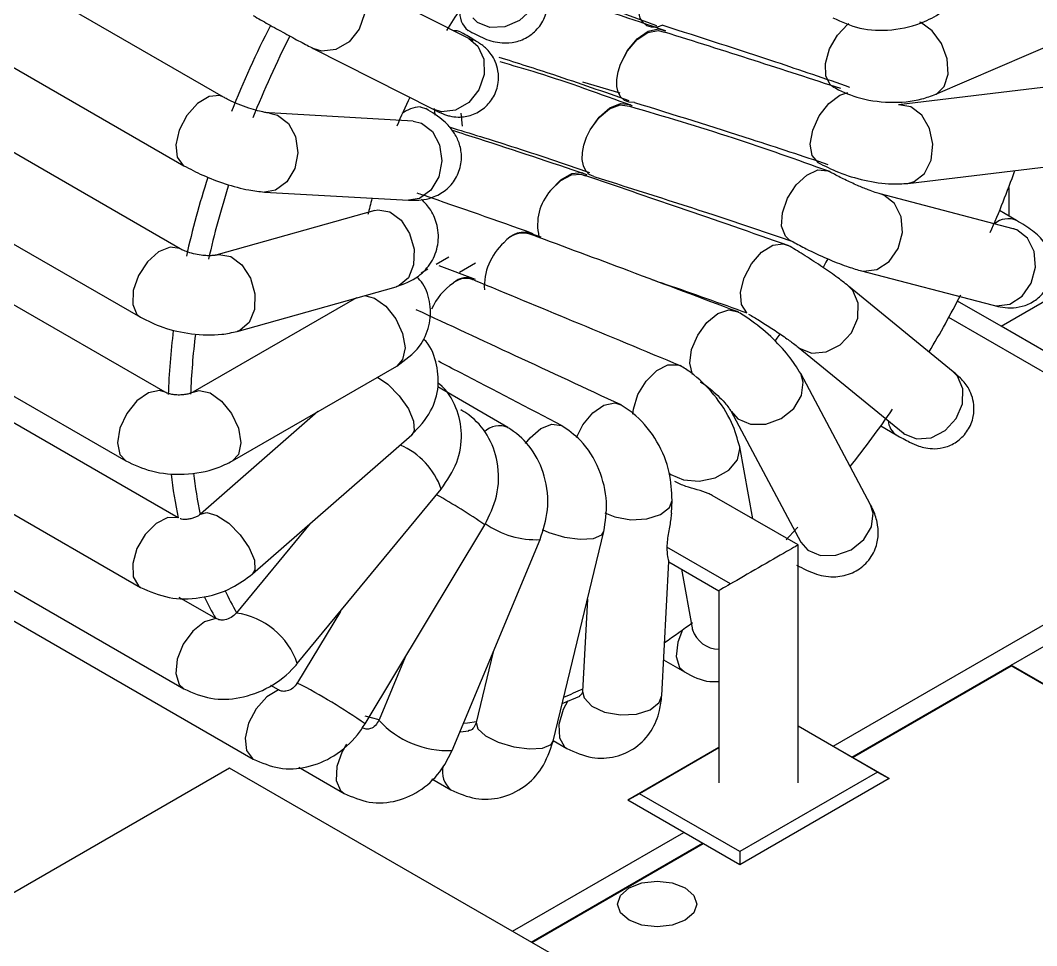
# Model space of a CAD drawing. Header units: millimetres. Extents: x 53 to 380, y 29 to 265.
# Drawn here: x 295.706 to 300.518, y 126.242 to 130.625 of the extents above; entities that cross this region are included whole.
import ezdxf

# ---------------------------------------------------------------- set-up
doc = ezdxf.new("R2010")
doc.units = ezdxf.units.MM

msp = doc.modelspace()

# ---------------------------------------------------------------- linework, layer by layer
at = {"color": 7, "linetype": 'Continuous', "lineweight": 25}
for p, q in [((296.6683, 130.2611), (295.0066, 131.2204)), ((294.8191, 130.8956), (296.4808, 129.9363)), ((297.8296, 130.5388), (297.2626, 130.8263)), ((300.0401, 130.2747), (300.8118, 130.6076)), ((296.4628, 129.543), (294.8011, 130.5023)), ((297.093, 130.4919), (297.66, 130.2044)), ((298.368, 130.334), (298.5447, 130.2807)), ((300.5862, 130.3116), (299.863, 130.2248)), ((297.5989, 130.2145), (297.6287, 130.2059)), ((297.6706, 130.1755), (297.6674, 130.2051)), ((297.6706, 130.1796), (297.6677, 130.2067)), ((294.6136, 130.1775), (296.2753, 129.2182)), ((297.5655, 130.1468), (296.8839, 130.186)), ((297.7914, 130.1846), (297.7985, 130.1241)), ((299.9077, 129.8525), (300.6309, 129.9393)), ((296.3928, 128.8629), (294.7311, 129.8222)), ((296.8623, 129.8117), (297.5439, 129.7724)), ((300.3852, 129.8336), (300.3852, 129.6985)), ((300.4063, 129.638), (299.777, 129.8027)), ((297.3849, 129.7241), (296.6315, 129.5125)), ((297.3849, 129.7241), (297.3849, 129.7241)), ((300.4222, 129.6772), (300.342, 129.7235)), ((298.099, 129.6235), (298.1701, 129.5994)), ((299.3462, 129.5855), (299.3646, 129.5756)), ((294.5436, 129.4974), (296.2053, 128.5382)), ((297.7354, 129.5037), (297.6742, 129.4684)), ((297.6357, 129.4462), (297.6038, 129.4278)), ((297.8606, 129.3977), (297.6897, 129.4625)), ((299.6821, 129.4399), (300.3113, 129.2753)), ((296.7329, 129.1515), (297.4863, 129.3631)), ((300.1227, 128.9604), (299.6269, 129.3663)), ((300.3499, 129.1761), (300.615, 129.3292)), ((297.2985, 129.3103), (296.5235, 128.8629)), ((300.3499, 129.1761), (300.1433, 129.2954)), ((296.4538, 128.2679), (294.7921, 129.2272)), ((300.562, 129.0537), (300.3499, 129.1761)), ((299.3893, 129.0761), (299.8851, 128.6703)), ((296.711, 128.5382), (297.4888, 128.9872)), ((299.7316, 128.33), (299.4005, 128.9515)), ((294.6136, 128.8982), (296.2753, 127.9389)), ((298.0136, 128.6959), (297.6832, 128.889)), ((297.1155, 128.7717), (296.5589, 128.2853)), ((299.0695, 128.7752), (299.4007, 128.1537)), ((299.7798, 128.7037), (299.8525, 128.6618)), ((296.8056, 128.0029), (297.559, 128.6612)), ((299.174, 128.2636), (299.1118, 128.604)), ((294.8191, 128.4174), (296.4808, 127.4581)), ((297.0177, 127.5783), (297.6993, 128.4045)), ((299.3883, 128.1398), (298.9812, 128.3748)), ((298.7885, 128.2899), (298.7917, 128.3506)), ((297.0788, 128.2416), (296.73, 127.8189)), ((297.3385, 127.2925), (297.9055, 128.2347)), ((298.2286, 127.21), (298.469, 128.203)), ((297.7503, 127.166), (298.1671, 128.165)), ((299.0682, 127.955), (298.767, 128.1289)), ((299.3883, 127.0127), (299.3883, 128.1398)), ((299.4007, 128.1537), (299.4005, 128.1542)), ((295.1473, 128.0852), (296.809, 127.1259)), ((298.7429, 127.426), (298.7764, 128.0608)), ((298.776, 128.0603), (299.0133, 127.9233)), ((298.8362, 128.0255), (298.8886, 127.7385)), ((300.3974, 127.5708), (301.0692, 127.9585)), ((296.6314, 127.7916), (296.4588, 127.8912)), ((299.0133, 127.9233), (299.0133, 127.0127)), ((298.3915, 127.8829), (298.3684, 127.4458)), ((296.73, 127.8189), (296.7287, 127.8172)), ((297.2216, 127.8254), (297.0184, 127.4878)), ((298.8886, 127.7385), (298.8886, 127.739)), ((297.5287, 127.6086), (297.4049, 127.3118)), ((297.9452, 127.6332), (297.8642, 127.2982)), ((298.7518, 127.5951), (298.8501, 127.5384)), ((299.6428, 127.1351), (300.3974, 127.5708)), ((299.6463, 127.1331), (300.3974, 127.5667)), ((301.617, 126.8667), (300.3974, 127.5708)), ((300.3974, 127.5667), (300.3974, 127.5708)), ((301.6135, 126.8646), (300.3974, 127.5667)), ((296.928, 127.4532), (296.8925, 127.4737)), ((298.2719, 127.3887), (298.3549, 127.4242)), ((298.3684, 127.4458), (298.3684, 127.4454)), ((297.4049, 127.3118), (297.4041, 127.3099)), ((297.789, 127.2546), (297.8294, 127.2594)), ((297.8647, 127.3001), (297.8642, 127.2982)), ((299.8195, 127.0331), (299.3883, 127.282)), ((299.7646, 127.0637), (299.3883, 127.2809)), ((298.2293, 127.2129), (298.2928, 127.1762)), ((299.0133, 127.1799), (298.5821, 126.931)), ((299.0133, 127.1789), (298.637, 126.9616)), ((296.6971, 127.0832), (293.5152, 125.2463)), ((299.5256, 125.4504), (296.6971, 127.0832)), ((297.0243, 127.0874), (297.2392, 126.9633)), ((297.655, 127.032), (297.7444, 126.9804)), ((299.7646, 127.0637), (299.1124, 126.6872)), ((299.8195, 127.0331), (299.1124, 126.6249)), ((299.7646, 127.0637), (299.8195, 127.0331)), ((298.637, 126.9616), (298.5821, 126.931)), ((299.1124, 126.6249), (298.5821, 126.931)), ((299.1124, 126.6872), (298.637, 126.9616)), ((298.125, 126.2589), (298.9357, 126.7269)), ((298.1285, 126.2569), (298.9392, 126.7249)), ((299.1124, 126.6872), (299.1124, 126.6249))]:
    msp.add_line(p, q, dxfattribs=at)
at = {"color": 8, "linetype": 'Continuous', "lineweight": 25}
for p, q in [((297.8617, 129.4746), (297.7849, 129.4303)), ((301.5873, 128.3597), (300.1016, 129.2174)), ((297.791, 128.7806), (297.7955, 128.7783)), ((299.5544, 127.1861), (301.5873, 128.3597)), ((298.0366, 126.31), (298.8473, 126.7779))]:
    msp.add_line(p, q, dxfattribs=at)
at = {"color": 8, "linetype": 'Continuous', "lineweight": 25, "flags": 128}
for points in [[(298.1401, 130.8711), (298.1422, 130.8685), (298.1661, 130.8106), (298.1606, 130.7429), (298.1267, 130.677), (298.0701, 130.6243), (298.0005, 130.5936), (297.9298, 130.5902), (297.8701, 130.6148), (297.848, 130.636)], [(297.2625, 130.8264), (297.3058, 130.7905), (297.3342, 130.7289), (297.3358, 130.6555), (297.3104, 130.5826), (297.2624, 130.5228), (297.1999, 130.4863), (297.1336, 130.4793), (297.0925, 130.4922)], [(299.5553, 130.3081), (299.5424, 130.3179), (299.5199, 130.3606), (299.5182, 130.4209), (299.5374, 130.4892), (299.5745, 130.5545), (299.6236, 130.6063), (299.6283, 130.61)], [(300.04, 130.2747), (300.0428, 130.2759), (300.0804, 130.3116), (300.0984, 130.3703), (300.0938, 130.4422), (300.0673, 130.5148), (300.0235, 130.5759), (299.9698, 130.6149), (299.9653, 130.6168)], [(297.8296, 130.5388), (297.8729, 130.503), (297.9012, 130.4414), (297.9028, 130.3679), (297.8774, 130.295), (297.8294, 130.2353), (297.7669, 130.1988), (297.7006, 130.1918), (297.66, 130.2044)], [(296.6679, 130.2613), (296.6504, 130.2681), (296.5996, 130.2635), (296.5444, 130.2304), (296.4945, 130.1745), (296.4584, 130.1054), (296.4424, 130.0352), (296.4494, 129.976), (296.478, 129.938), (296.4808, 129.9363)], [(299.4848, 129.9502), (299.4556, 129.9841), (299.4458, 130.0387), (299.4573, 130.1053), (299.4882, 130.173), (299.5337, 130.231), (299.5863, 130.2701), (299.623, 130.2826)], [(299.9077, 129.8525), (299.9385, 129.861), (299.9869, 129.8997), (300.018, 129.9621), (300.0264, 130.0376), (300.0107, 130.1133), (299.9736, 130.1762), (299.9214, 130.2156), (299.8654, 130.225)], [(296.8855, 130.1859), (296.9241, 130.1764), (296.9756, 130.1369), (297.0095, 130.0739), (297.0202, 129.998), (297.0057, 129.9223), (296.9685, 129.8597), (296.915, 129.8208), (296.8624, 129.8117)], [(297.5655, 130.1468), (297.6058, 130.1371), (297.6572, 130.0977), (297.6912, 130.0346), (297.7018, 129.9588), (297.6873, 129.8831), (297.6501, 129.8205), (297.5967, 129.7816), (297.5439, 129.7724)], [(299.6833, 129.4396), (299.6975, 129.4369), (299.7611, 129.4449), (299.8193, 129.483), (299.8621, 129.5448), (299.8823, 129.6196), (299.8764, 129.6947), (299.8454, 129.7573), (299.7946, 129.7967), (299.7775, 129.8026)], [(297.3849, 129.7241), (297.3995, 129.727), (297.4559, 129.7174), (297.5088, 129.6781), (297.5492, 129.6158), (297.5702, 129.5412), (297.5682, 129.467), (297.5435, 129.4059), (297.5004, 129.3683), (297.4863, 129.3631)], [(300.3113, 129.2753), (300.3268, 129.2723), (300.3904, 129.2802), (300.4485, 129.3184), (300.4914, 129.3801), (300.5116, 129.4549), (300.5057, 129.5301), (300.4747, 129.5926), (300.4238, 129.632), (300.4063, 129.638)], [(296.4622, 129.5433), (296.462, 129.5434), (296.4155, 129.5508), (296.3609, 129.5287), (296.3077, 129.481), (296.2652, 129.4158), (296.2406, 129.3445), (296.2383, 129.2795), (296.2587, 129.232), (296.2754, 129.2182)], [(299.1454, 129.2395), (299.1205, 129.2792), (299.1159, 129.3377), (299.1325, 129.4056), (299.1676, 129.4719), (299.2155, 129.5261), (299.2686, 129.5593), (299.3183, 129.5664), (299.3414, 129.5584)], [(296.6317, 129.5126), (296.6461, 129.5154), (296.7025, 129.5058), (296.7554, 129.4666), (296.7958, 129.4043), (296.8168, 129.3297), (296.8148, 129.2555), (296.7901, 129.1943), (296.747, 129.1567), (296.7328, 129.1515)], [(299.3893, 129.0761), (299.3939, 129.0726), (299.4531, 129.0485), (299.5218, 129.0539), (299.5881, 129.0879), (299.6407, 129.1447), (299.6707, 129.2145), (299.6729, 129.2855), (299.647, 129.3455), (299.6268, 129.3664)], [(297.3356, 129.3207), (297.3825, 129.3092), (297.437, 129.2706), (297.4843, 129.2113), (297.5163, 129.1415), (297.5276, 129.073), (297.5163, 129.0177), (297.4888, 128.9872)], [(298.8882, 128.9479), (298.8757, 129.0003), (298.8844, 129.0659), (298.913, 129.1341), (298.9569, 129.194), (299.009, 129.236), (299.061, 129.2533), (299.1039, 129.2435)], [(298.6061, 128.7591), (298.6089, 128.7833), (298.6304, 128.8518), (298.6693, 128.9161), (298.7192, 128.9658), (298.7723, 128.993), (298.8199, 128.9933), (298.8322, 128.9878)], [(299.0707, 128.773), (299.103, 128.7368), (299.1631, 128.7116), (299.2355, 128.7124), (299.3077, 128.739), (299.3676, 128.7868), (299.4048, 128.8477), (299.4129, 128.9113), (299.4005, 128.9515)], [(299.8851, 128.6703), (299.8897, 128.6667), (299.9489, 128.6426), (300.0175, 128.648), (300.0838, 128.682), (300.1365, 128.7388), (300.1665, 128.8087), (300.1687, 128.8797), (300.1427, 128.9397), (300.1227, 128.9604)], [(297.3975, 128.9345), (297.4463, 128.9008), (297.5004, 128.8465), (297.5435, 128.7847), (297.5682, 128.7258), (297.5702, 128.6801), (297.559, 128.6612)], [(296.3915, 128.8636), (296.3656, 128.8714), (296.3132, 128.8609), (296.2583, 128.8227), (296.2104, 128.7633), (296.178, 128.693), (296.1665, 128.624), (296.178, 128.5683), (296.2053, 128.5382)], [(296.5248, 128.8637), (296.5524, 128.8715), (296.6047, 128.8602), (296.6592, 128.8216), (296.7065, 128.7623), (296.7385, 128.6925), (296.7498, 128.624), (296.7385, 128.5686), (296.711, 128.5382)], [(298.3395, 128.6488), (298.3699, 128.7091), (298.4165, 128.7654), (298.4694, 128.8018), (298.52, 128.8125), (298.5493, 128.8038)], [(298.0984, 128.6202), (298.1192, 128.6466), (298.1707, 128.6914), (298.2232, 128.7122), (298.2682, 128.7057), (298.2706, 128.7044)], [(298.778, 128.4797), (298.7852, 128.4742), (298.8457, 128.4476), (298.9202, 128.442), (298.9959, 128.4583), (299.0599, 128.4938), (299.1013, 128.5424), (299.1129, 128.5957), (299.1118, 128.6041)], [(298.4742, 128.2926), (298.5209, 128.273), (298.5958, 128.2596), (298.6722, 128.2635), (298.7371, 128.284), (298.7793, 128.3175), (298.7917, 128.3506)], [(299.4007, 128.1537), (299.4342, 128.1153), (299.4943, 128.0901), (299.5666, 128.0909), (299.6389, 128.1175), (299.6988, 128.1653), (299.7359, 128.2262), (299.7441, 128.2898), (299.7316, 128.33)], [(296.4538, 128.2679), (296.405, 128.2694), (296.3499, 128.2418), (296.2981, 128.1898), (296.2587, 128.1224), (296.2383, 128.0514), (296.2406, 127.9891), (296.2652, 127.9462), (296.2754, 127.9388)], [(296.5589, 128.2853), (296.5886, 128.2943), (296.6369, 128.28), (296.6929, 128.2425), (296.747, 128.1882), (296.7901, 128.1264), (296.8148, 128.0676), (296.8168, 128.0218), (296.8056, 128.0029)], [(298.1767, 128.213), (298.2091, 128.1987), (298.2827, 128.1767), (298.357, 128.1668), (298.4193, 128.1705), (298.459, 128.1874), (298.469, 128.203)], [(296.6314, 127.7916), (296.5777, 127.7753), (296.5234, 127.7322), (296.478, 127.6697), (296.4494, 127.5987), (296.4424, 127.5315), (296.4584, 127.4796), (296.4808, 127.4581)], [(298.8406, 127.7372), (298.8187, 127.6793), (298.8117, 127.612), (298.8275, 127.5601), (298.8501, 127.5384)], [(296.928, 127.4532), (296.8728, 127.4202), (296.8228, 127.3643), (296.7867, 127.2953), (296.7706, 127.225), (296.7775, 127.1658), (296.8061, 127.1277), (296.8091, 127.1259)], [(298.3684, 127.4458), (298.3754, 127.4151), (298.4114, 127.3767), (298.472, 127.3484), (298.547, 127.335), (298.6234, 127.3389), (298.6882, 127.3594), (298.7304, 127.3929), (298.7429, 127.426)], [(298.2983, 127.4019), (298.2763, 127.36), (298.2559, 127.289), (298.2581, 127.2266), (298.2826, 127.1836), (298.2929, 127.1762)], [(297.4049, 127.3118), (297.3681, 127.3206), (297.3383, 127.3287)], [(297.8652, 127.302), (297.823, 127.2962), (297.8037, 127.2939)], [(297.8642, 127.2982), (297.8716, 127.2693), (297.9083, 127.236), (297.9687, 127.2057), (298.0423, 127.1837), (298.1167, 127.1738), (298.179, 127.1776), (298.2187, 127.1944), (298.2286, 127.21)], [(297.2498, 127.1969), (297.2292, 127.1611), (297.2046, 127.0899), (297.2022, 127.0248), (297.2225, 126.9773), (297.2393, 126.9632)]]:
    msp.add_lwpolyline(points, dxfattribs=at)
at = {"color": 7, "linetype": 'Continuous', "lineweight": 25, "flags": 128}
for points in [[(298.7484, 130.6013), (298.7207, 130.5929), (298.6951, 130.5923), (298.6727, 130.5996), (298.6545, 130.6144), (298.6414, 130.6359), (298.634, 130.6634), (298.6326, 130.6954), (298.6373, 130.7305)], [(298.5476, 130.417), (298.5803, 130.4827), (298.626, 130.5378), (298.6778, 130.5738), (298.7276, 130.5852), (298.7613, 130.5751)], [(298.5476, 130.417), (298.5812, 130.4807), (298.6268, 130.5334), (298.6776, 130.5674), (298.7262, 130.5775), (298.7555, 130.5692)], [(298.6135, 130.236), (298.5884, 130.2367), (298.5666, 130.2453), (298.5493, 130.2613), (298.5371, 130.2839), (298.5307, 130.3122), (298.5304, 130.3449), (298.5361, 130.3803), (298.5476, 130.417)], [(298.4044, 130.1066), (298.4461, 130.1666), (298.4965, 130.2105), (298.548, 130.2313), (298.5926, 130.2259), (298.6023, 130.22)], [(298.4044, 130.1066), (298.4464, 130.1642), (298.4963, 130.2055), (298.5465, 130.2243), (298.5897, 130.2179), (298.592, 130.2167)], [(298.421, 129.8851), (298.3999, 129.8949), (298.3834, 129.9121), (298.3722, 129.9358), (298.3668, 129.965), (298.3675, 129.9982), (298.3743, 130.034), (298.3867, 130.0707), (298.4044, 130.1066)], [(299.3482, 129.5843), (299.328, 129.6026), (299.3104, 129.6503), (299.3139, 129.7136), (299.3379, 129.7822), (299.3786, 129.8451), (299.4295, 129.8922), (299.4823, 129.916), (299.5286, 129.9127), (299.5355, 129.9092)], [(298.2166, 129.8188), (298.2647, 129.8695), (298.3168, 129.8992), (298.3647, 129.9035), (298.3881, 129.8935)], [(298.2166, 129.8188), (298.2645, 129.8666), (298.3155, 129.8938), (298.3619, 129.8964), (298.3799, 129.889)], [(299.5291, 129.4949), (299.5202, 129.4787), (299.5065, 129.4543)], [(299.3024, 129.1387), (299.2883, 129.1197), (299.2778, 129.1058)], [(299.3875, 128.2236), (299.3458, 128.1798), (299.3312, 128.1647)], [(298.5883, 126.3621), (298.5477, 126.3972), (298.5334, 126.4386), (298.5477, 126.48), (298.5883, 126.5151), (298.6491, 126.5386), (298.7209, 126.5468), (298.7926, 126.5386), (298.8535, 126.5151)], [(298.8535, 126.5151), (298.8941, 126.48), (298.9084, 126.4386), (298.8941, 126.3972), (298.8535, 126.3621), (298.7926, 126.3386), (298.7209, 126.3304), (298.6491, 126.3386), (298.5883, 126.3621)]]:
    msp.add_lwpolyline(points, dxfattribs=at)
at = {"color": 7, "linetype": 'Continuous', "lineweight": 25}
for centre, radius, start, end in [((300.3676, 128.9256), 3.1173, 145.8395, 148.0059), ((301.3762, 128.3315), 4.9227, 153.2122, 158.1628), ((300.3184, 128.9447), 3.065, 154.5842, 157.3817), ((295.9504, 131.5098), 4.741, 336.5022, 340.3215), ((300.7278, 128.5611), 4.2345, 162.3535, 167.2717), ((298.3986, 129.6569), 0.2436, 138.3456, 193.54), ((299.8685, 129.0983), 2.5891, 164.7097, 166.4268), ((298.0935, 129.5013), 0.1202, 70.0105, 144.1546), ((298.0863, 129.5029), 0.1135, 66.0318, 142.688), ((298.1841, 129.3624), 0.2814, 131.9456, 182.8448), ((297.918, 129.1421), 0.288, 124.0659, 156.6469), ((297.8213, 129.3113), 0.0949, 65.5552, 132.9943), ((297.816, 129.3108), 0.0917, 65.8941, 130.3048), ((295.6629, 131.6395), 5.0565, 329.2474, 332.7513), ((299.6784, 128.7468), 3.1675, 172.9241, 178.0511), ((295.8123, 131.5374), 4.8755, 321.6346, 325.6081), ((296.9329, 130.372), 3.2529, 304.0921, 306.9573)]:
    msp.add_arc(centre, radius, start, end, dxfattribs=at)
at = {"color": 8, "linetype": 'Continuous', "lineweight": 25}
for centre, radius, start, end in [((297.8913, 130.6592), 0.1046, 170.7252, 231.6205), ((301.3952, 128.3204), 5.0493, 153.1547, 158.2256), ((297.7614, 130.5053), 0.0705, 63.8607, 93.6516), ((297.6008, 130.0809), 0.1336, 90.8378, 130.155), ((300.7328, 128.5553), 4.346, 162.2541, 167.3397), ((300.3833, 129.5821), 0.1028, 67.789, 129.6386), ((299.6571, 128.7463), 3.2523, 172.7782, 178.1335), ((297.9738, 128.6033), 0.1008, 66.505, 134.1438), ((299.9034, 128.7346), 0.0888, 184.3726, 235.0328), ((297.3654, 128.2877), 0.3538, 19.2742, 66.9231), ((298.5796, 128.715), 2.1723, 186.354, 191.8757), ((298.6354, 128.7167), 2.1221, 186.4129, 191.761), ((296.3405, 125.981), 2.7438, 55.224, 60.8522), ((298.1503, 128.591), 0.4264, 235.1327, 272.2603), ((297.8193, 128.4818), 1.3739, 205.406, 210.1557), ((297.8955, 128.4916), 1.3457, 204.9972, 209.9976), ((296.6788, 127.4626), 0.3581, 18.8475, 81.9969), ((299.017, 127.7804), 0.135, 198.053, 268.4381), ((295.6961, 124.9289), 2.8782, 55.2059, 62.6747), ((297.4293, 129.5025), 2.2499, 292.1974, 294.7231), ((297.7308, 127.6075), 0.442, 222.3347, 272.5381), ((297.8169, 127.0664), 0.1125, 167.3134, 229.8536)]:
    msp.add_arc(centre, radius, start, end, dxfattribs=at)
at = {"color": 7, "linetype": 'Continuous', "lineweight": 25}
for start_param, end_param in [(0.000041, 0.785358), (0.785358, 2.356154), (2.356154, 3.141633)]:
    msp.add_ellipse((299.2008, 128.0316), major_axis=(0.1875, 0.1083), ratio=0.00007, start_param=start_param, end_param=end_param, dxfattribs=at)
for points, knots in [([(297.8246, 130.5782), (297.8509, 130.564), (297.9025, 130.536), (297.9741, 130.5153), (298.0513, 130.5193), (298.1157, 130.5459), (298.1692, 130.5957), (298.1991, 130.6592), (298.2054, 130.7216), (298.1959, 130.7747), (298.174, 130.826), (298.1528, 130.8542), (298.1401, 130.8711)], [0, 0, 0, 0, 0.144107, 0.283379, 0.373815, 0.466802, 0.564135, 0.664288, 0.745437, 0.818487, 0.891251, 1, 1, 1, 1]), ([(298.123, 130.813), (298.2068, 130.7843), (298.4049, 130.7166), (298.6032, 130.6425), (298.7177, 130.5997)], [0, 0, 0, 0, 0.422691, 1, 1, 1, 1]), ([(298.7613, 130.5751), (298.6022, 130.6293), (298.4139, 130.6934), (298.2252, 130.7543), (298.1959, 130.7637)], [0, 0, 0, 0, 0.8452082, 1, 1, 1, 1]), ([(296.809, 130.6474), (296.8321, 130.6342), (296.8783, 130.6078), (296.9588, 130.5632), (297.0361, 130.5213), (297.0738, 130.5018), (297.093, 130.4919)], [0, 0, 0, 0, 0.2476672, 0.4963694, 0.7426923, 1, 1, 1, 1]), ([(299.5522, 130.6375), (299.5939, 130.6183), (299.6798, 130.579), (299.8347, 130.5739), (299.9739, 130.6054), (300.0468, 130.6505), (300.0757, 130.6685)], [0, 0, 0, 0, 0.255976, 0.526149, 0.811791, 1, 1, 1, 1]), ([(298.7484, 130.6013), (298.926, 130.5445), (299.2211, 130.4502), (299.5152, 130.3493), (299.6323, 130.3091)], [0, 0, 0, 0, 0.602049, 1, 1, 1, 1]), ([(297.66, 130.2044), (297.674, 130.1972), (297.6915, 130.1883), (297.7178, 130.1778), (297.7434, 130.17), (297.787, 130.1643), (297.8459, 130.1737), (297.9057, 130.2075), (297.9505, 130.2618), (297.9713, 130.3245), (297.9703, 130.3825), (297.957, 130.4277), (297.9379, 130.4618), (297.9178, 130.4856), (297.9012, 130.5005), (297.8895, 130.5094), (297.8758, 130.5189), (297.8524, 130.5337), (297.817, 130.5544), (297.7939, 130.5679)], [0, 0, 0, 0, 0.109993, 0.137041, 0.165711, 0.214942, 0.2918, 0.372294, 0.451774, 0.534614, 0.599409, 0.653499, 0.69931, 0.736927, 0.76453, 0.78524, 0.811856, 0.877329, 1, 1, 1, 1]), ([(297.8498, 130.5289), (297.8495, 130.529), (297.8487, 130.5294), (297.8411, 130.533), (297.833, 130.5371), (297.8296, 130.5388)], [0, 0, 0, 0, 0.240966, 0.688764, 1, 1, 1, 1]), ([(299.5909, 130.3014), (299.454, 130.3459), (299.1761, 130.4363), (298.8975, 130.5243), (298.756, 130.5689)], [0, 0, 0, 0, 0.4923506, 1, 1, 1, 1]), ([(297.9716, 130.4508), (298.0579, 130.4235), (298.2637, 130.3584), (298.4684, 130.2868), (298.5873, 130.2453)], [0, 0, 0, 0, 0.419593, 1, 1, 1, 1]), ([(298.6024, 130.22), (298.4528, 130.2748), (298.2414, 130.3521), (298.0372, 130.4107), (297.9775, 130.4279)], [0, 0, 0, 0, 0.707725, 1, 1, 1, 1]), ([(299.5525, 130.3098), (299.5895, 130.2919), (299.6712, 130.2523), (299.8227, 130.2313), (299.9517, 130.2419), (300.0186, 130.2667), (300.0401, 130.2747)], [0, 0, 0, 0, 0.250509, 0.553741, 0.856787, 1, 1, 1, 1]), ([(296.8839, 130.186), (296.881, 130.1863), (296.8751, 130.1867), (296.8525, 130.1907), (296.8195, 130.1988), (296.7744, 130.2131), (296.7265, 130.2318), (296.6897, 130.2492), (296.6738, 130.258), (296.6683, 130.2611)], [0, 0, 0, 0, 0.1090583, 0.2207336, 0.3652494, 0.5396267, 0.733299, 0.907478, 1, 1, 1, 1]), ([(297.5439, 129.7724), (297.5762, 129.7724), (297.6294, 129.7723), (297.7071, 129.8066), (297.761, 129.858), (297.7929, 129.9262), (297.7974, 129.997), (297.7806, 130.0586), (297.7504, 130.1089), (297.7025, 130.1597), (297.6564, 130.1885), (297.6267, 130.207)], [0, 0, 0, 0, 0.159608, 0.26261, 0.364749, 0.468908, 0.570558, 0.656565, 0.739171, 0.832023, 1, 1, 1, 1]), ([(299.5341, 129.91), (299.3831, 129.9637), (299.0647, 130.0767), (298.7544, 130.1687), (298.5913, 130.2171)], [0, 0, 0, 0, 0.474407, 1, 1, 1, 1]), ([(298.6135, 130.236), (298.7979, 130.1788), (299.1042, 130.084), (299.4085, 129.9826), (299.5296, 129.9422)], [0, 0, 0, 0, 0.602049, 1, 1, 1, 1]), ([(297.5657, 130.1468), (297.5659, 130.1468), (297.5665, 130.1468), (297.5658, 130.1468), (297.5655, 130.1468)], [0, 0, 0, 0, 0.495609, 1, 1, 1, 1]), ([(297.7373, 130.1198), (297.8356, 130.0896), (298.0578, 130.0214), (298.2781, 129.9465), (298.4009, 129.9047)], [0, 0, 0, 0, 0.442337, 1, 1, 1, 1]), ([(298.3881, 129.8935), (298.2178, 129.9509), (298.0064, 130.0221), (297.7934, 130.0899), (297.7519, 130.1031)], [0, 0, 0, 0, 0.805454, 1, 1, 1, 1]), ([(296.4808, 129.9363), (296.5097, 129.921), (296.5695, 129.8892), (296.6793, 129.8482), (296.78, 129.8203), (296.8379, 129.8142), (296.8623, 129.8117)], [0, 0, 0, 0, 0.246457, 0.511283, 0.793505, 1, 1, 1, 1]), ([(299.4824, 129.9516), (299.514, 129.9353), (299.5808, 129.9008), (299.7054, 129.8642), (299.8181, 129.8467), (299.8827, 129.8508), (299.9077, 129.8525)], [0, 0, 0, 0, 0.246104, 0.520432, 0.814166, 1, 1, 1, 1]), ([(299.777, 129.8027), (299.7699, 129.8047), (299.756, 129.8088), (299.7171, 129.8228), (299.6675, 129.8432), (299.6086, 129.8703), (299.5622, 129.894), (299.5407, 129.9063), (299.5343, 129.9099)], [0, 0, 0, 0, 0.151757, 0.298916, 0.486066, 0.694859, 0.90976, 1, 1, 1, 1]), ([(299.3415, 129.5584), (299.17, 129.618), (298.8498, 129.7294), (298.5283, 129.8388), (298.3789, 129.8896)], [0, 0, 0, 0, 0.53555, 1, 1, 1, 1]), ([(298.421, 129.8851), (298.611, 129.8252), (298.9266, 129.7257), (299.2393, 129.6201), (299.3638, 129.578)], [0, 0, 0, 0, 0.602049, 1, 1, 1, 1]), ([(297.4863, 129.3631), (297.5228, 129.3767), (297.5867, 129.4007), (297.6555, 129.4755), (297.6887, 129.562), (297.6848, 129.6505), (297.6542, 129.7257), (297.6212, 129.7613), (297.6055, 129.7781)], [0, 0, 0, 0, 0.22326, 0.39146, 0.553534, 0.720216, 0.867651, 1, 1, 1, 1]), ([(298.1345, 129.6142), (297.9616, 129.6756), (297.7791, 129.7404), (297.595, 129.8029), (297.5852, 129.8062)], [0, 0, 0, 0, 0.947089, 1, 1, 1, 1]), ([(300.3113, 129.2753), (300.3413, 129.2682), (300.3859, 129.2576), (300.4649, 129.272), (300.5216, 129.3028), (300.5675, 129.3539), (300.592, 129.4179), (300.5932, 129.4802), (300.5785, 129.5319), (300.5553, 129.5721), (300.5271, 129.604), (300.4874, 129.6376), (300.4485, 129.6612), (300.4222, 129.6772)], [0, 0, 0, 0, 0.1621022, 0.2414628, 0.3242367, 0.4146698, 0.5063592, 0.5879919, 0.6567284, 0.7188514, 0.7787775, 0.8507438, 1, 1, 1, 1]), ([(300.4107, 129.637), (300.4105, 129.637), (300.4102, 129.6371), (300.4073, 129.6378), (300.4063, 129.638)], [0, 0, 0, 0, 0.644178, 1, 1, 1, 1]), ([(299.1039, 129.2435), (298.9317, 129.3084), (298.6077, 129.4307), (298.2824, 129.5515), (298.13, 129.6082)], [0, 0, 0, 0, 0.531425, 1, 1, 1, 1]), ([(299.3646, 129.5756), (299.3846, 129.5646), (299.4337, 129.5376), (299.5253, 129.4957), (299.6141, 129.46), (299.6611, 129.4461), (299.6821, 129.4399)], [0, 0, 0, 0, 0.2001793, 0.4923431, 0.7732381, 1, 1, 1, 1]), ([(296.6315, 129.5125), (296.6304, 129.5122), (296.628, 129.5116), (296.6135, 129.5099), (296.5914, 129.5096), (296.561, 129.5122), (296.5255, 129.5189), (296.4935, 129.5286), (296.4725, 129.5376), (296.4654, 129.5416), (296.4628, 129.543)], [0, 0, 0, 0, 0.106076, 0.211416, 0.331849, 0.472395, 0.630318, 0.79506, 0.925893, 1, 1, 1, 1]), ([(299.6269, 129.3663), (299.6083, 129.3808), (299.5713, 129.4098), (299.4946, 129.4628), (299.413, 129.5159), (299.3645, 129.5447), (299.3413, 129.5584)], [0, 0, 0, 0, 0.252593, 0.502507, 0.762929, 1, 1, 1, 1]), ([(297.4888, 128.9872), (297.5278, 129.0155), (297.5962, 129.065), (297.6472, 129.175), (297.6515, 129.2806), (297.6262, 129.3635), (297.5935, 129.3995), (297.5838, 129.4102)], [0, 0, 0, 0, 0.286063, 0.500702, 0.706381, 0.913101, 1, 1, 1, 1]), ([(298.8322, 128.9878), (298.6618, 129.0588), (298.3367, 129.1942), (298.0108, 129.3291), (297.8557, 129.3932)], [0, 0, 0, 0, 0.524193, 1, 1, 1, 1]), ([(298.6964, 129.3968), (298.719, 129.3892), (298.8697, 129.3383), (299.0187, 129.2849), (299.1454, 129.2395)], [0, 0, 0, 0, 0.14987, 1, 1, 1, 1]), ([(298.5501, 128.8033), (298.3833, 128.8809), (298.0602, 129.0312), (297.7368, 129.1814), (297.5803, 129.254)], [0, 0, 0, 0, 0.516129, 1, 1, 1, 1]), ([(299.4005, 128.9515), (299.3829, 128.9799), (299.3461, 129.0391), (299.2595, 129.1291), (299.1721, 129.2016), (299.1188, 129.2343), (299.0998, 129.246)], [0, 0, 0, 0, 0.2593464, 0.5424962, 0.8371452, 1, 1, 1, 1]), ([(299.1539, 129.2337), (299.1704, 129.2239), (299.2043, 129.2039), (299.2655, 129.1647), (299.3223, 129.1262), (299.3663, 129.0944), (299.3823, 129.0817), (299.3893, 129.0761)], [0, 0, 0, 0, 0.207254, 0.424226, 0.650028, 0.847072, 1, 1, 1, 1]), ([(296.2753, 129.2182), (296.3097, 129.2012), (296.3831, 129.165), (296.5202, 129.1357), (296.6415, 129.1313), (296.709, 129.1462), (296.7329, 129.1515)], [0, 0, 0, 0, 0.249096, 0.530799, 0.833505, 1, 1, 1, 1]), ([(297.559, 128.6612), (297.5925, 128.6969), (297.6548, 128.7633), (297.6919, 128.8898), (297.6783, 129.0083), (297.6471, 129.0882), (297.6152, 129.1147), (297.6143, 129.1154)], [0, 0, 0, 0, 0.281722, 0.524436, 0.754222, 0.993324, 1, 1, 1, 1]), ([(298.2718, 128.7037), (298.1106, 128.7878), (297.915, 128.8898), (297.7196, 128.9918), (297.6853, 129.0097)], [0, 0, 0, 0, 0.824528, 1, 1, 1, 1]), ([(299.1118, 128.604), (299.1012, 128.6427), (299.0777, 128.7284), (298.9939, 128.8541), (298.9039, 128.9431), (298.8465, 128.9788), (298.8296, 128.9893)], [0, 0, 0, 0, 0.257778, 0.570556, 0.873734, 1, 1, 1, 1]), ([(299.8525, 128.6618), (299.8747, 128.6494), (299.9134, 128.6279), (299.9514, 128.6106), (299.9923, 128.5984), (300.0376, 128.5939), (300.0914, 128.6024), (300.1479, 128.6308), (300.1951, 128.6812), (300.2199, 128.7429), (300.2226, 128.8014), (300.2119, 128.8483), (300.1943, 128.8847), (300.1745, 128.9117), (300.1516, 128.9361), (300.1341, 128.9508), (300.1227, 128.9604)], [0, 0, 0, 0, 0.120202, 0.209791, 0.262186, 0.318969, 0.387414, 0.46731, 0.553062, 0.641903, 0.711957, 0.771322, 0.823154, 0.868545, 0.913521, 1, 1, 1, 1]), ([(297.6993, 128.4045), (297.727, 128.4455), (297.7811, 128.5254), (297.8028, 128.6642), (297.7743, 128.7943), (297.725, 128.8766), (297.6854, 128.905), (297.6826, 128.907)], [0, 0, 0, 0, 0.2583193, 0.503216, 0.7337852, 0.9812314, 1, 1, 1, 1]), ([(298.9248, 128.9133), (298.9298, 128.9101), (298.9436, 128.9016), (298.9735, 128.8787), (299.009, 128.8474), (299.0398, 128.8154), (299.0591, 128.7915), (299.0676, 128.7786), (299.069, 128.7761), (299.0695, 128.7752)], [0, 0, 0, 0, 0.097578, 0.264667, 0.457026, 0.65759, 0.810507, 0.929568, 1, 1, 1, 1]), ([(296.5235, 128.8629), (296.5218, 128.862), (296.5184, 128.8602), (296.5041, 128.8552), (296.4844, 128.8513), (296.46, 128.8495), (296.4351, 128.8508), (296.4142, 128.8547), (296.3985, 128.8599), (296.3948, 128.8619), (296.3928, 128.8629)], [0, 0, 0, 0, 0.117986, 0.234925, 0.356592, 0.487804, 0.626487, 0.752292, 0.87033, 1, 1, 1, 1]), ([(298.7917, 128.3506), (298.79, 128.3951), (298.7863, 128.4896), (298.7249, 128.6333), (298.6395, 128.7439), (298.5715, 128.7888), (298.5462, 128.8055)], [0, 0, 0, 0, 0.250822, 0.533033, 0.82632, 1, 1, 1, 1]), ([(297.9055, 128.2347), (297.927, 128.2793), (297.9725, 128.3739), (297.9742, 128.5274), (297.9245, 128.6622), (297.8544, 128.7418), (297.8049, 128.7723), (297.7921, 128.7803)], [0, 0, 0, 0, 0.231927, 0.491521, 0.712261, 0.925503, 1, 1, 1, 1]), ([(298.469, 128.203), (298.4758, 128.2497), (298.4902, 128.3482), (298.4513, 128.5035), (298.374, 128.632), (298.2989, 128.6843), (298.2674, 128.7062)], [0, 0, 0, 0, 0.243257, 0.512448, 0.795227, 1, 1, 1, 1]), ([(298.1671, 128.165), (298.1817, 128.2116), (298.2124, 128.31), (298.1957, 128.465), (298.1327, 128.5984), (298.0602, 128.6685), (298.0164, 128.6942), (298.0106, 128.6976)], [0, 0, 0, 0, 0.236739, 0.499839, 0.739698, 0.965486, 1, 1, 1, 1]), ([(299.8851, 128.6703), (299.8883, 128.6676), (299.8928, 128.6638), (299.8926, 128.6639), (299.8925, 128.664)], [0, 0, 0, 0, 0.687832, 1, 1, 1, 1]), ([(296.2053, 128.5382), (296.2449, 128.5199), (296.3295, 128.4809), (296.4841, 128.4691), (296.6178, 128.4915), (296.687, 128.5261), (296.711, 128.5382)], [0, 0, 0, 0, 0.254372, 0.543841, 0.841837, 1, 1, 1, 1]), ([(298.981, 128.3746), (298.9749, 128.3779), (298.9549, 128.3887), (298.9111, 128.4014), (298.8531, 128.417), (298.8212, 128.4319), (298.8043, 128.4399)], [0, 0, 0, 0, 0.125001, 0.4050528, 0.6844067, 1, 1, 1, 1]), ([(299.3811, 128.0442), (299.412, 128.0282), (299.4697, 127.9982), (299.5599, 127.9839), (299.6455, 128.0025), (299.7138, 128.05), (299.7559, 128.1161), (299.7703, 128.1864), (299.7642, 128.2514), (299.7483, 128.2973), (299.7352, 128.3231), (299.7316, 128.33)], [0, 0, 0, 0, 0.167723, 0.313352, 0.434115, 0.546051, 0.6655, 0.763646, 0.856793, 0.96178, 1, 1, 1, 1]), ([(296.5589, 128.2853), (296.5561, 128.283), (296.5507, 128.2787), (296.5357, 128.2707), (296.5182, 128.2646), (296.4994, 128.2608), (296.482, 128.2601), (296.4689, 128.2616), (296.4629, 128.2637), (296.463, 128.2636), (296.4631, 128.2636)], [0, 0, 0, 0, 0.139143, 0.269049, 0.397503, 0.528176, 0.661047, 0.797164, 0.943548, 1, 1, 1, 1]), ([(298.7885, 128.2899), (298.7877, 128.281), (298.786, 128.2622), (298.7805, 128.2313), (298.7745, 128.1977), (298.7689, 128.1621), (298.7677, 128.1403), (298.767, 128.1289)], [0, 0, 0, 0, 0.1665, 0.349248, 0.547159, 0.763295, 1, 1, 1, 1]), ([(298.767, 128.1289), (298.7677, 128.1127), (298.7689, 128.0816), (298.7751, 128.0634), (298.7769, 128.0593), (298.7761, 128.0603), (298.776, 128.0604)], [0, 0, 0, 0, 0.414745, 0.793837, 0.990803, 1, 1, 1, 1]), ([(296.2753, 127.9389), (296.3193, 127.9197), (296.4068, 127.8816), (296.561, 127.8843), (296.7012, 127.9252), (296.7743, 127.9796), (296.8056, 128.0029)], [0, 0, 0, 0, 0.259677, 0.516568, 0.792625, 1, 1, 1, 1]), ([(296.7287, 127.8172), (296.721, 127.8096), (296.7056, 127.7944), (296.6769, 127.7842), (296.651, 127.7831), (296.6379, 127.7888), (296.6314, 127.7916)], [0, 0, 0, 0, 0.2795499, 0.5589341, 0.7791091, 1, 1, 1, 1]), ([(296.4808, 127.4581), (296.5226, 127.44), (296.6056, 127.404), (296.75, 127.4103), (296.8901, 127.4612), (296.9767, 127.53), (297.0136, 127.5734), (297.0177, 127.5783)], [0, 0, 0, 0, 0.234421, 0.465499, 0.714593, 0.967898, 1, 1, 1, 1]), ([(298.8501, 127.5384), (298.8892, 127.5176), (298.9412, 127.4899), (298.999, 127.4928), (299.0133, 127.4935)], [0, 0, 0, 0, 0.7520308, 1, 1, 1, 1]), ([(297.0173, 127.486), (297.0108, 127.4773), (296.9977, 127.4599), (296.9716, 127.4474), (296.9473, 127.445), (296.9344, 127.4505), (296.928, 127.4532)], [0, 0, 0, 0, 0.2796517, 0.5592393, 0.7796155, 1, 1, 1, 1]), ([(297.0184, 127.4878), (297.0182, 127.4875), (297.0178, 127.4868), (297.0175, 127.4862), (297.0173, 127.486)], [0, 0, 0, 0, 0.560211, 1, 1, 1, 1]), ([(298.2928, 127.1762), (298.3322, 127.1583), (298.4055, 127.125), (298.5234, 127.1307), (298.6239, 127.1763), (298.697, 127.2559), (298.7342, 127.3437), (298.7404, 127.4024), (298.7429, 127.426)], [0, 0, 0, 0, 0.203981, 0.380508, 0.549961, 0.720722, 0.888, 1, 1, 1, 1]), ([(298.3672, 127.4457), (298.3664, 127.4417), (298.3644, 127.4304), (298.3564, 127.4261), (298.3513, 127.4234)], [0, 0, 0, 0, 0.361217, 1, 1, 1, 1]), ([(297.4041, 127.3099), (297.3991, 127.3008), (297.389, 127.2825), (297.3663, 127.2689), (297.344, 127.2658), (297.3313, 127.2712), (297.325, 127.2739)], [0, 0, 0, 0, 0.279319, 0.558851, 0.779091, 1, 1, 1, 1]), ([(296.809, 127.1259), (296.8492, 127.1085), (296.9296, 127.0735), (297.0664, 127.082), (297.1966, 127.1358), (297.2875, 127.2154), (297.3268, 127.2748), (297.3385, 127.2925)], [0, 0, 0, 0, 0.217208, 0.434501, 0.659463, 0.898753, 1, 1, 1, 1]), ([(297.8647, 127.3001), (297.8614, 127.2912), (297.8549, 127.2736), (297.8394, 127.2608), (297.8291, 127.2602), (297.8266, 127.26)], [0, 0, 0, 0, 0.428919, 0.858186, 1, 1, 1, 1]), ([(297.7444, 126.9804), (297.7829, 126.9632), (297.858, 126.9297), (297.9841, 126.937), (298.0946, 126.989), (298.1848, 127.0824), (298.2134, 127.1656), (298.2286, 127.21)], [0, 0, 0, 0, 0.200841, 0.391631, 0.59038, 0.781593, 1, 1, 1, 1]), ([(297.2392, 126.9633), (297.2782, 126.9462), (297.3579, 126.9111), (297.4911, 126.9213), (297.6114, 126.9778), (297.7002, 127.0649), (297.7355, 127.1361), (297.7503, 127.166)], [0, 0, 0, 0, 0.206015, 0.420669, 0.628652, 0.843832, 1, 1, 1, 1])]:
    msp.add_open_spline(points, degree=3, knots=knots, dxfattribs=at)

doc.saveas('drawing.dxf')
